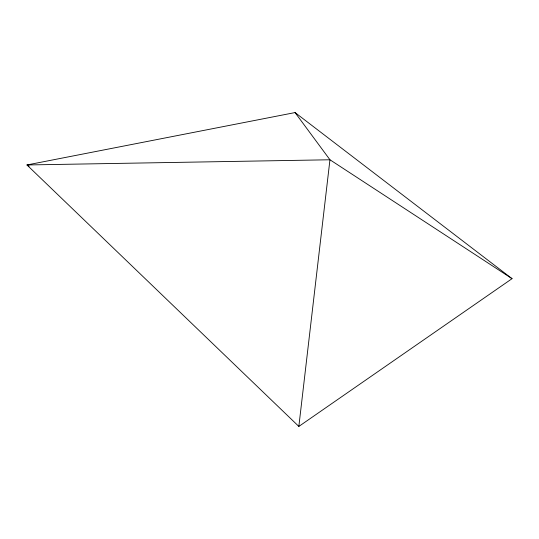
<?xml version="1.0" encoding="UTF-8"?>
<svg xmlns="http://www.w3.org/2000/svg" width="539" height="539" viewBox="0 0 539 539"><rect width="100%" height="100%" fill="white"/><g stroke="black" fill="none" stroke-linecap="round" stroke-linejoin="round"><path stroke-width="0.81" d="M298.849 426.43L329.949 159.773L295.062 112.57L26.95 164.961L298.849 426.43L512.05 278.67L295.062 112.57M29.18 166.14L26.95 164.961L329.949 159.773L512.05 278.67"/></g></svg>
